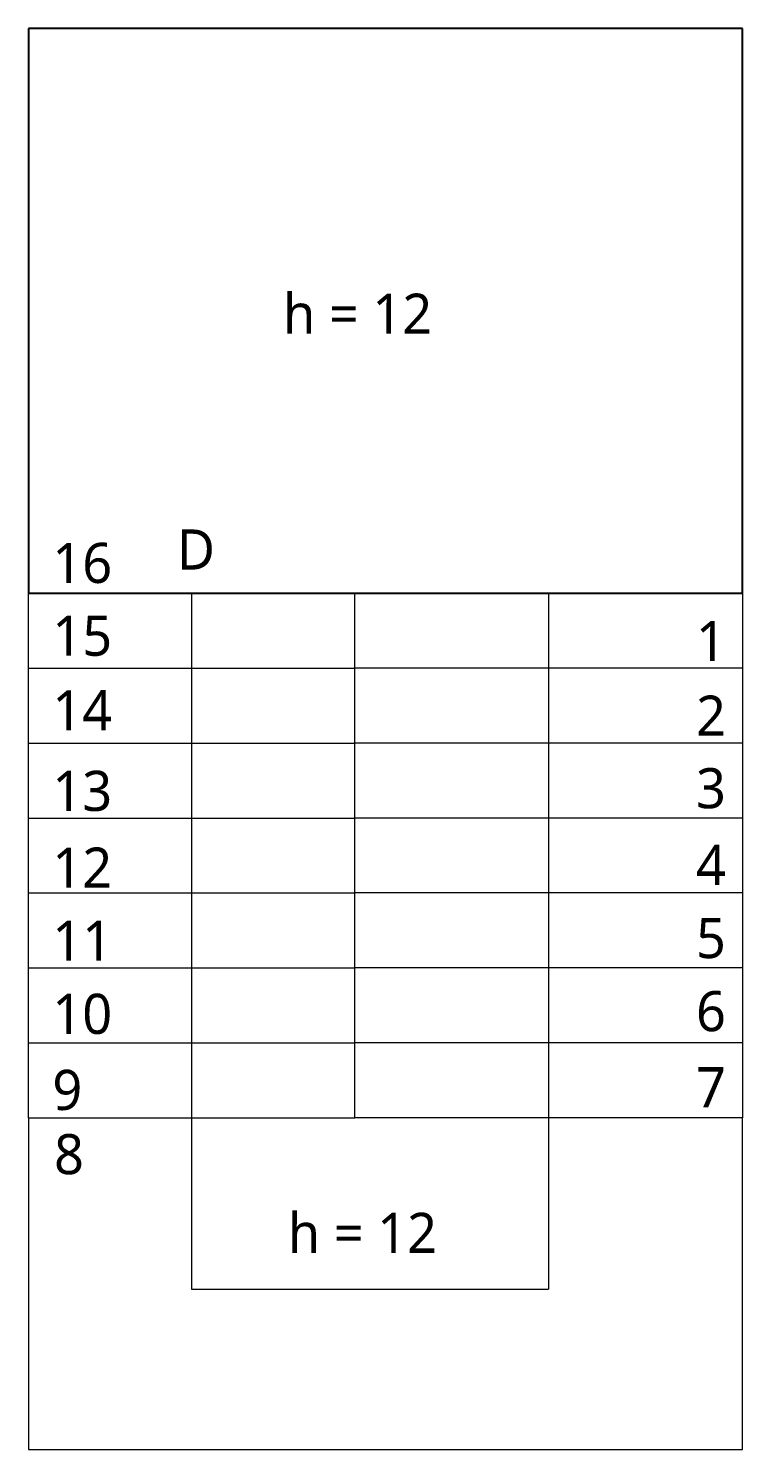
# Model space of a CAD drawing. Header units: centimetres. Extents: x -28 to 30806, y -3196 to 88064.
# Drawn here: x 14463 to 14730, y -732 to -201 of the extents above; entities that cross this region are included whole.
import ezdxf

# ---------------------------------------------------------------- set-up
doc = ezdxf.new("R2010")
doc.units = ezdxf.units.CM
doc.linetypes.add('Projeção', pattern=[0.396875, 0.238125, -0.15875])
doc.layers.add('A-DETL', color=7, linetype='Continuous', lineweight=18, true_color=0x00a600)
for name, color, linetype, lineweight in [('A-FLOR', 7, 'Continuous', 25), ('G-ANNO-TEXT', 7, 'Continuous', 9), ('S-STRS', 7, 'Continuous', 9)]:
    doc.layers.add(name, color=color, linetype=linetype, lineweight=lineweight)
doc.styles.add('Gadugi_2', font='gadugi.ttf', dxfattribs={"height": 15})

msp = doc.modelspace()

# ---------------------------------------------------------------- linework, layer by layer
at = {"layer": 'A-DETL', "color": 7}
for p, q in [((14523.76, -411.88), (14523.76, -671.88)), ((14657.25, -411.88), (14657.25, -671.88)), ((14523.76, -671.88), (14657.25, -671.88))]:
    msp.add_line(p, q, dxfattribs=at)
at = {"layer": 'A-FLOR'}
for p, q in [((14729.76, -200.88), (14462.76, -200.88)), ((14462.76, -200.88), (14462.76, -411.88)), ((14729.76, -411.88), (14729.76, -200.88)), ((14462.76, -411.88), (14729.76, -411.88))]:
    msp.add_line(p, q, dxfattribs=at)
at = {"layer": 'S-STRS', "lineweight": 18}
for p, q in [((14462.76, -411.88), (14584.75, -411.88)), ((14462.76, -439.88), (14462.76, -411.88)), ((14584.75, -439.88), (14584.75, -411.88)), ((14729.76, -411.88), (14729.76, -439.88)), ((14462.76, -467.88), (14462.76, -439.88)), ((14462.76, -439.88), (14584.75, -439.88)), ((14584.75, -467.88), (14584.75, -439.88)), ((14729.76, -439.88), (14584.75, -439.88)), ((14729.76, -439.88), (14729.76, -467.88)), ((14462.76, -495.88), (14462.76, -467.88)), ((14462.76, -467.88), (14584.75, -467.88)), ((14584.75, -495.88), (14584.75, -467.88)), ((14729.76, -467.88), (14584.75, -467.88)), ((14729.76, -467.88), (14729.76, -495.88)), ((14462.76, -523.88), (14462.76, -495.88)), ((14462.76, -495.88), (14584.75, -495.88)), ((14584.75, -523.88), (14584.75, -495.88)), ((14729.76, -495.88), (14584.75, -495.88)), ((14729.76, -495.88), (14729.76, -523.88)), ((14462.76, -551.88), (14462.76, -523.88)), ((14462.76, -523.88), (14584.75, -523.88)), ((14584.75, -551.88), (14584.75, -523.88)), ((14729.76, -523.88), (14584.75, -523.88)), ((14729.76, -523.88), (14729.76, -551.88)), ((14462.76, -579.88), (14462.76, -551.88)), ((14462.76, -551.88), (14584.75, -551.88)), ((14584.75, -579.88), (14584.75, -551.88)), ((14729.76, -551.88), (14584.75, -551.88)), ((14729.76, -551.88), (14729.76, -579.88)), ((14462.76, -607.88), (14462.76, -579.88)), ((14462.76, -579.88), (14584.75, -579.88)), ((14584.75, -607.88), (14584.75, -579.88)), ((14729.76, -579.88), (14584.75, -579.88)), ((14729.76, -579.88), (14729.76, -607.88)), ((14462.76, -607.88), (14462.76, -731.83)), ((14462.76, -607.88), (14584.75, -607.88)), ((14729.76, -607.88), (14584.75, -607.88)), ((14729.76, -731.83), (14729.76, -607.88)), ((14462.76, -731.83), (14729.76, -731.83))]:
    msp.add_line(p, q, dxfattribs=at)
at = {"layer": 'S-STRS', "linetype": 'Projeção', "lineweight": 18}
for p, q in [((14462.76, -439.88), (14584.75, -439.88)), ((14729.76, -439.88), (14584.75, -439.88)), ((14462.76, -467.88), (14584.75, -467.88)), ((14729.76, -467.88), (14584.75, -467.88)), ((14462.76, -495.88), (14584.75, -495.88)), ((14729.76, -495.88), (14584.75, -495.88)), ((14462.76, -523.88), (14584.75, -523.88)), ((14729.76, -523.88), (14584.75, -523.88)), ((14462.76, -551.88), (14584.75, -551.88)), ((14729.76, -551.88), (14584.75, -551.88)), ((14462.76, -579.88), (14584.75, -579.88)), ((14729.76, -579.88), (14584.75, -579.88)), ((14462.76, -607.88), (14584.75, -607.88)), ((14729.76, -607.88), (14584.75, -607.88))]:
    msp.add_line(p, q, dxfattribs=at)

# ---------------------------------------------------------------- texts
at = {"layer": 'G-ANNO-TEXT', "char_height": 15, "attachment_point": 1, "style": 'Gadugi_2'}
for s, insert, width in [('h = 12', (14557.96, -299.96), 74.5569), ('16', (14471.73, -393.07), 28.0591), ('D', (14518.27, -388.07), 18.038), ('15', (14471.73, -420.26), 28.0591), ('1', (14712.35, -422.26), 14.0295), ('14', (14471.73, -448.13), 28.0591), ('2', (14712.35, -450.13), 14.0295), ('3', (14712.35, -477.23), 14.0295), ('13', (14471.73, -478.23), 28.0591), ('12', (14471.73, -506.9), 28.0591), ('4', (14712.35, -505.9), 14.0295), ('11', (14471.73, -534.22), 28.0591), ('5', (14712.35, -533.22), 14.0295), ('10', (14471.73, -561.54), 28.0591), ('6', (14712.35, -560.54), 14.0295), ('7', (14712.35, -588.95), 14.0295), ('9', (14471.73, -589.95), 14.0295), ('8', (14472.35, -613.95), 14.0295), ('h = 12', (14559.75, -643.36), 74.5569)]:
    msp.add_mtext(s, dxfattribs=dict(at, insert=insert, width=width))

doc.saveas('drawing.dxf')
